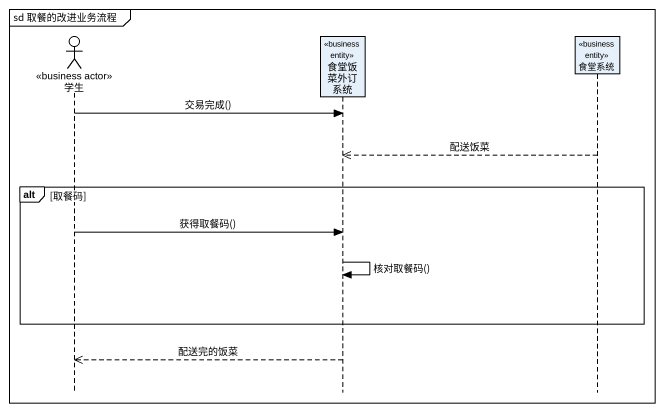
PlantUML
@startuml
mainframe sd 取餐的改进业务流程
hide footbox
actor 学生 <<business actor>>
participant 食堂饭菜外订系统 <<business entity>>
participant 食堂系统 <<business entity>>

学生 -> 食堂饭菜外订系统 : 交易完成()
食堂系统 -->> 食堂饭菜外订系统 : 配送饭菜
alt 取餐码
  学生 -> 食堂饭菜外订系统 : 获得取餐码()
  食堂饭菜外订系统 -> 食堂饭菜外订系统 : 核对取餐码()
end
食堂饭菜外订系统 -->> 学生 : 配送完的饭菜
@enduml
